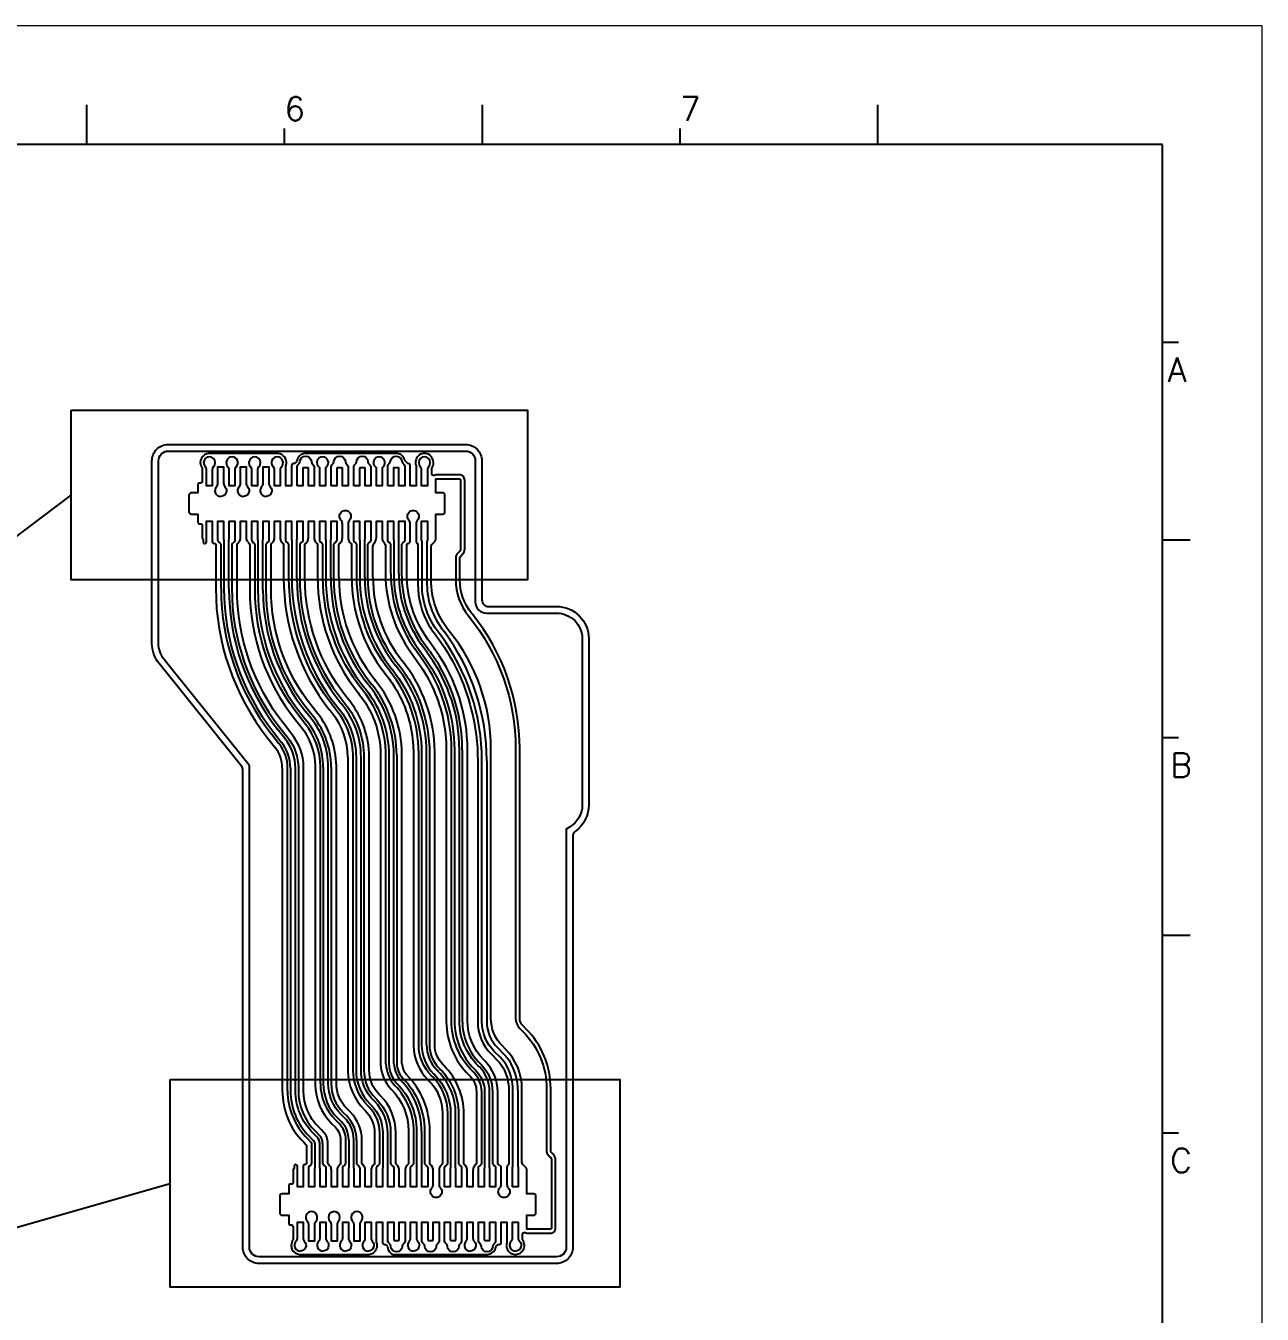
# Model space of a CAD drawing. Header units: millimetres. Extents: x 3254 to 3354, y 21 to 92.
# Drawn here: x 3315.79 to 3354.02, y 51.78 to 91.62 of the extents above; entities that cross this region are included whole.
import ezdxf

# ---------------------------------------------------------------- set-up
doc = ezdxf.new("R2010")
doc.units = ezdxf.units.MM
doc.header["$LTSCALE"] = 23.1
doc.linetypes.add('PHANTOM', pattern=[29.5, 9.5, -1.5, 3, -1.5, 3, -1.5, 9.5])
doc.layers.get('0').update_dxf_attribs({"linetype": 'CONTINUOUS'})
doc.layers.add('0PAPERF', color=2, linetype='PHANTOM', lineweight=0, plot=False)
for name, color, linetype in [('gbr-dxf_layer0', 7, 'CONTINUOUS'), ('gbr-outline-dxf_layer1', 2, 'CONTINUOUS'), ('備註', 1, 'CONTINUOUS')]:
    doc.layers.add(name, color=color, linetype=linetype)
doc.styles.add('SIMPLEX', font='simplex.shx')

msp = doc.modelspace()

# ---------------------------------------------------------------- linework, layer by layer
for p, q in [((3317.679, 87.948), (3317.679, 89.17)), ((3329.906, 87.948), (3329.906, 89.17)), ((3342.132, 87.948), (3342.132, 89.17)), ((3323.792, 87.948), (3323.792, 88.437)), ((3336.019, 87.948), (3336.019, 88.437)), ((3350.935, 87.948), (3256.547, 87.948)), ((3350.935, 22.659), (3350.935, 87.948)), ((3350.935, 81.835), (3351.424, 81.835)), ((3350.935, 75.721), (3351.791, 75.721)), ((3350.935, 69.608), (3351.424, 69.608)), ((3350.935, 63.495), (3351.791, 63.495)), ((3350.935, 57.382), (3351.424, 57.382))]:
    msp.add_line(p, q)
at = {"layer": '0PAPERF'}
for p, q in [((3354.017, 91.617), (3253.735, 91.617)), ((3354.017, 20.702), (3354.017, 91.617))]:
    msp.add_line(p, q, dxfattribs=at)
at = {"layer": 'gbr-dxf_layer0'}
for p, q in [((3321.149, 78.464), (3323.833, 78.464)), ((3323.608, 78.388), (3321.427, 78.388)), ((3323.837, 78.464), (3324.12, 78.464)), ((3324.125, 78.464), (3327.604, 78.464)), ((3327.283, 78.388), (3324.402, 78.388)), ((3327.609, 78.464), (3327.816, 78.464)), ((3327.82, 78.464), (3328.408, 78.464)), ((3328.158, 78.388), (3328.077, 78.388)), ((3324.006, 78.006), (3324.006, 77.979)), ((3324.006, 77.979), (3324.006, 77.89)), ((3325.756, 77.978), (3325.756, 77.71)), ((3326.456, 77.978), (3326.456, 77.71)), ((3327.856, 77.979), (3327.856, 77.89)), ((3321.076, 77.176), (3320.909, 77.176)), ((3325.756, 76.217), (3325.756, 76.007)), ((3327.856, 76.217), (3327.856, 76.007)), ((3321.556, 75.804), (3321.556, 75.715)), ((3321.556, 75.715), (3321.556, 75.663)), ((3322.606, 76.007), (3322.606, 75.789)), ((3323.656, 76.007), (3323.656, 75.787)), ((3324.706, 76.007), (3324.706, 75.787)), ((3325.756, 76.007), (3325.756, 75.787)), ((3326.806, 76.007), (3326.806, 75.79)), ((3327.856, 76.007), (3327.856, 75.715)), ((3327.856, 75.715), (3327.856, 75.674)), ((3322.324, 74.216), (3322.325, 75.339)), ((3321.666, 75.229), (3321.666, 74.22)), ((3328.694, 72.926), (3328.733, 72.874)), ((3328.403, 72.859), (3328.457, 72.79)), ((3326.88, 71.612), (3326.923, 71.559)), ((3325.749, 68.953), (3325.749, 68.341)), ((3323.722, 68.661), (3323.722, 58.688)), ((3324.735, 68.682), (3324.735, 68.341)), ((3324.735, 68.341), (3324.735, 67.325)), ((3325.749, 68.341), (3325.749, 67.325)), ((3324.735, 67.325), (3324.735, 66.309)), ((3325.749, 67.325), (3325.749, 66.309)), ((3324.735, 66.309), (3324.735, 65.293)), ((3325.749, 66.309), (3325.749, 65.293)), ((3324.735, 65.293), (3324.735, 64.277)), ((3325.749, 65.293), (3325.749, 64.277)), ((3324.735, 64.277), (3324.735, 63.261)), ((3325.749, 64.277), (3325.749, 63.261)), ((3324.735, 63.261), (3324.735, 62.245)), ((3325.749, 63.261), (3325.749, 62.245)), ((3324.735, 62.245), (3324.735, 61.229)), ((3325.749, 62.245), (3325.749, 61.229)), ((3324.735, 61.229), (3324.735, 60.213)), ((3325.749, 61.229), (3325.749, 60.213)), ((3324.735, 60.213), (3324.735, 59.197)), ((3330.466, 59.712), (3330.275, 59.903)), ((3324.366, 56.351), (3324.366, 56.299)), ((3324.366, 56.299), (3324.366, 56.007)), ((3325.416, 56.242), (3325.416, 56.007)), ((3326.466, 56.227), (3326.466, 56.007)), ((3327.516, 56.227), (3327.516, 56.21)), ((3327.516, 56.21), (3327.516, 56.007)), ((3328.566, 56.227), (3328.566, 56.007)), ((3329.616, 56.227), (3329.616, 56.007)), ((3330.666, 56.314), (3330.666, 56.299)), ((3330.666, 56.299), (3330.666, 56.007)), ((3328.566, 56.007), (3328.566, 55.777)), ((3330.666, 56.007), (3330.666, 55.777)), ((3323.644, 55.42), (3323.644, 54.914)), ((3323.886, 55.496), (3323.719, 55.496)), ((3327.516, 54.304), (3327.516, 54.036)), ((3328.566, 54.304), (3328.566, 54.036)), ((3329.266, 54.304), (3329.266, 54.036)), ((3330.316, 54.304), (3330.316, 54.036)), ((3326.816, 54.124), (3326.816, 54.035)), ((3330.405, 53.933), (3330.413, 53.933)), ((3330.666, 54.124), (3330.666, 54.035)), ((3326.741, 53.55), (3323.909, 53.55)), ((3326.914, 53.551), (3326.745, 53.551)), ((3330.398, 53.55), (3326.919, 53.55)), ((3330.546, 53.551), (3330.403, 53.551)), ((3331.313, 53.55), (3330.551, 53.55))]:
    msp.add_line(p, q, dxfattribs=at)
at = {"layer": 'gbr-dxf_layer0', "color": 1}
for p, q in [((3321.728, 75.715), (3321.728, 75.804)), ((3322.073, 75.33), (3322.073, 75.706)), ((3322.073, 74.22), (3322.073, 75.326)), ((3322.162, 75.33), (3322.162, 74.22)), ((3321.918, 75.229), (3321.918, 74.22)), ((3323.455, 69.766), (3323.69, 69.468)), ((3323.811, 69.565), (3323.577, 69.862)), ((3323.619, 69.413), (3323.385, 69.712)), ((3323.974, 68.661), (3323.974, 58.688)), ((3324.8, 57.252), (3324.67, 57.381)), ((3324.733, 57.444), (3324.862, 57.315)), ((3324.627, 57.079), (3324.498, 57.209)), ((3324.56, 57.272), (3324.69, 57.142))]:
    msp.add_line(p, q, dxfattribs=at)
at = {"layer": 'gbr-dxf_layer0', "color": 6}
for p, q in [((3326.979, 75.715), (3326.979, 75.804)), ((3327.165, 75.71), (3327.165, 74.676)), ((3328.09, 72.545), (3328.275, 72.285)), ((3328.066, 72.004), (3327.819, 72.352)), ((3327.891, 72.403), (3328.139, 72.055)), ((3328.2, 72.237), (3328.017, 72.493)), ((3328.265, 72.145), (3328.203, 72.232)), ((3328.278, 72.28), (3328.338, 72.197))]:
    msp.add_line(p, q, dxfattribs=at)
at = {"layer": 'gbr-dxf_layer0', "color": 4}
for p, q in [((3326.229, 71.045), (3326.192, 71.091)), ((3326.262, 71.146), (3326.299, 71.1)), ((3326.42, 71.197), (3326.385, 71.24)), ((3326.453, 71.299), (3326.49, 71.252)), ((3327.169, 59.526), (3327.169, 69.062))]:
    msp.add_line(p, q, dxfattribs=at)
at = {"layer": 'gbr-dxf_layer0', "color": 3}
for p, q in [((3325.592, 70.598), (3325.533, 70.672)), ((3325.602, 70.728), (3325.662, 70.654))]:
    msp.add_line(p, q, dxfattribs=at)
at = {"layer": 'gbr-dxf_layer0', "color": 2}
for p, q in [((3324.422, 70.047), (3324.257, 70.254)), ((3324.326, 70.309), (3324.492, 70.102)), ((3324.613, 70.199), (3324.447, 70.406)), ((3324.516, 70.462), (3324.682, 70.255)), ((3324.898, 58.914), (3324.898, 68.694)), ((3324.987, 68.694), (3324.987, 58.914)), ((3325.476, 57.673), (3325.366, 57.783)), ((3325.429, 57.846), (3325.539, 57.736)), ((3325.649, 57.846), (3325.539, 57.955)), ((3325.602, 58.018), (3325.712, 57.909))]:
    msp.add_line(p, q, dxfattribs=at)
at = {"layer": 'gbr-dxf_layer0', "color": 5}
for p, q in [((3328.182, 60.106), (3328.182, 69.128)), ((3328.271, 69.128), (3328.271, 60.106)), ((3328.571, 59.382), (3328.605, 59.348)), ((3328.37, 59.112), (3328.336, 59.147)), ((3328.399, 59.21), (3328.433, 59.175)), ((3328.542, 59.285), (3328.508, 59.319))]:
    msp.add_line(p, q, dxfattribs=at)
at = {"layer": 'gbr-dxf_layer0', "linetype": 'Continuous'}
for points in [[(3319.896, 72.817, -0.013652), (3319.896, 72.827), (3319.896, 78.167, -0.414219), (3320.192, 78.464), (3321.145, 78.464)], [(3321.294, 78.328, 0.229178), (3321.187, 78.108, 0.161302), (3321.243, 77.941), (3321.243, 77.528, -0.414254), (3321.193, 77.478), (3321.164, 77.478, 0.414074), (3321.114, 77.428), (3321.114, 77.214)], [(3321.426, 78.388, 0.207238), (3321.299, 78.332, -0.044605), (3321.294, 78.328)], [(3323.848, 78.102), (3323.847, 78.118, 0.220116), (3323.741, 78.328)], [(3324.006, 77.89), (3324.006, 77.395), (3323.828, 77.395), (3323.828, 77.89), (3323.828, 77.979), (3323.828, 78.002, 0.090153), (3323.849, 78.101)], [(3324.165, 78.146), (3324.16, 78.136), (3324.123, 78.1, 0.011086), (3324.117, 78.094, -0.209601), (3324.089, 78.081), (3324.082, 78.081)], [(3324.401, 78.388, 0.207236), (3324.274, 78.332, -0.044563), (3324.269, 78.328)], [(3325.229, 77.979, -0.196728), (3325.255, 78.041), (3325.304, 78.091), (3325.315, 78.139, -0.401236), (3325.492, 78.309, -0.401247), (3325.67, 78.139), (3325.681, 78.091), (3325.73, 78.041, -0.196722), (3325.756, 77.979)], [(3325.929, 77.979, -0.196728), (3325.955, 78.041), (3326.004, 78.091), (3326.015, 78.139, -0.401216), (3326.192, 78.309, -0.401235), (3326.37, 78.139), (3326.381, 78.091), (3326.43, 78.041, -0.196722), (3326.456, 77.979)], [(3327.679, 78.006, 0.414241), (3327.604, 78.081, -0.377773), (3327.579, 78.103, 0.0324), (3327.561, 78.123), (3327.52, 78.164), (3327.515, 78.173)], [(3327.856, 78.203, 0.087331), (3327.84, 78.108, 0.087324), (3327.856, 78.014), (3327.856, 77.979)], [(3328.425, 77.713), (3328.416, 77.71), (3328.393, 77.71, -0.414106), (3328.343, 77.76), (3328.343, 77.943, 0.159348), (3328.397, 78.108, 0.229189), (3328.291, 78.328)], [(3328.413, 78.464), (3329.392, 78.464, -0.414221), (3329.689, 78.167), (3329.689, 73.807, 0.413534), (3330.038, 73.457, -0.013568), (3330.048, 73.457, -0.01359), (3330.057, 73.457), (3330.673, 73.457, -0.013592), (3330.683, 73.457, -0.01359), (3330.692, 73.457), (3332.197, 73.457, -0.414216), (3332.994, 72.66), (3332.994, 71.714, -0.013592), (3332.994, 71.704, -0.01359), (3332.994, 71.695), (3332.994, 71.079, -0.013592), (3332.994, 71.069, -0.01359), (3332.994, 71.06), (3332.994, 68.081, -0.013592), (3332.994, 68.072, -0.01359), (3332.994, 68.063), (3332.994, 67.523, -0.266353), (3332.6, 66.836), (3332.499, 66.777), (3332.499, 66.649, -0.013662), (3332.499, 66.639, -0.013652), (3332.499, 66.63), (3332.499, 66.014, -0.013662), (3332.499, 66.004, -0.013652), (3332.499, 65.995), (3332.499, 65.379, -0.013662), (3332.499, 65.369, -0.013652), (3332.499, 65.36), (3332.499, 64.744, -0.013662), (3332.499, 64.734, -0.013652), (3332.499, 64.725), (3332.499, 64.109, -0.013662), (3332.499, 64.099, -0.013652), (3332.499, 64.09), (3332.499, 63.474, -0.013662), (3332.499, 63.464, -0.013652), (3332.499, 63.455), (3332.499, 60.477, -0.013662), (3332.499, 60.467, -0.013652), (3332.499, 60.457), (3332.499, 59.842, -0.013662), (3332.499, 59.832, -0.013652), (3332.499, 59.822), (3332.499, 59.207, -0.013662), (3332.499, 59.197, -0.013652), (3332.499, 59.187), (3332.499, 53.847, -0.41422), (3332.203, 53.551), (3331.317, 53.551)], [(3321.593, 77.983, 0.200387), (3321.556, 77.894), (3321.556, 77.395), (3321.378, 77.395), (3321.378, 77.894, 0.200479), (3321.341, 77.983)], [(3321.685, 77.361, 0.182128), (3321.728, 77.477), (3321.728, 77.979), (3321.906, 77.979), (3321.906, 77.477, 0.182055), (3321.949, 77.361, -0.649218), (3321.817, 77.065)], [(3322.293, 77.983, 0.200485), (3322.256, 77.894), (3322.256, 77.395), (3322.078, 77.395), (3322.078, 77.894, 0.196935), (3322.043, 77.982)], [(3322.385, 77.361, 0.182043), (3322.428, 77.477), (3322.428, 77.979), (3322.606, 77.979), (3322.606, 77.477, 0.182128), (3322.65, 77.361, -0.64921), (3322.517, 77.065)], [(3322.993, 77.983, 0.200485), (3322.956, 77.894), (3322.956, 77.395), (3322.778, 77.395), (3322.778, 77.894, 0.200479), (3322.741, 77.983)], [(3323.085, 77.361, 0.182128), (3323.128, 77.477), (3323.128, 77.979), (3323.306, 77.979), (3323.306, 77.477, 0.182055), (3323.35, 77.361, -0.649218), (3323.217, 77.065)], [(3323.692, 77.982, 0.196906), (3323.656, 77.894), (3323.656, 77.395), (3323.478, 77.395), (3323.478, 77.894, 0.200479), (3323.442, 77.983)], [(3328.243, 77.983, 0.200485), (3328.206, 77.894), (3328.206, 77.395), (3328.029, 77.395), (3328.029, 77.894, 0.200479), (3327.992, 77.983)], [(3329.21, 75.173, -0.196701), (3329.221, 75.2), (3329.287, 75.266, 0.198476), (3329.361, 75.442), (3329.361, 77.57, 0.414223), (3329.195, 77.736), (3328.583, 77.736, -0.019087), (3328.57, 77.735, -0.019078), (3328.556, 77.736), (3328.509, 77.736, 0.126861), (3328.429, 77.715)], [(3320.909, 77.176, 0.390636), (3320.834, 77.107), (3320.834, 76.587)], [(3325.579, 76.217, 0.181869), (3325.535, 76.333, -0.185026), (3325.49, 76.451, -0.414223), (3325.667, 76.629, -0.414223), (3325.845, 76.451, -0.185026), (3325.8, 76.333, 0.18188), (3325.756, 76.217)], [(3327.679, 76.217, 0.181869), (3327.635, 76.333, -0.185026), (3327.59, 76.451, -0.414223), (3327.767, 76.629, -0.414223), (3327.945, 76.451, -0.185026), (3327.9, 76.333, 0.18188), (3327.856, 76.217)], [(3321.114, 76.48), (3321.114, 76.266, 0.414099), (3321.164, 76.216), (3321.193, 76.216, -0.414254), (3321.243, 76.166), (3321.243, 75.791, 0.24862), (3321.276, 75.729), (3321.276, 75.651, 0.414253), (3321.314, 75.613), (3321.328, 75.613)], [(3322.325, 75.34), (3322.325, 75.575, -0.240491), (3322.341, 75.606, 0.0332), (3322.363, 75.625, -0.074119), (3322.395, 75.666, 0.138343), (3322.428, 75.784)], [(3323.39, 75.605, 0.034293), (3323.413, 75.625, -0.07397), (3323.445, 75.666, 0.138389), (3323.478, 75.784)], [(3323.656, 75.786, 0.146451), (3323.693, 75.663, -0.056669), (3323.718, 75.631, 0.043579), (3323.747, 75.605)], [(3324.437, 75.605, 0.043577), (3324.467, 75.631, -0.056662), (3324.491, 75.663, 0.146452), (3324.528, 75.786)], [(3324.706, 75.786, 0.14645), (3324.743, 75.663, -0.05665), (3324.768, 75.631, 0.043575), (3324.798, 75.605)], [(3325.487, 75.605, 0.043572), (3325.517, 75.631, -0.056663), (3325.542, 75.663, 0.146443), (3325.579, 75.786)], [(3325.756, 75.786, 0.146463), (3325.793, 75.663, -0.056639), (3325.818, 75.631, 0.043582), (3325.848, 75.605)], [(3329.892, 68.893, 0.160378), (3328.611, 72.782), (3328.573, 72.833, -0.170198), (3328.041, 74.349), (3328.041, 75.669, -0.136155), (3328.029, 75.715)], [(3328.206, 75.804), (3328.206, 75.715, -0.136166), (3328.194, 75.669), (3328.194, 74.349, 0.170265), (3328.692, 72.928)], [(3321.607, 75.613), (3321.628, 75.613, -0.414253), (3321.666, 75.575), (3321.666, 75.229)], [(3322.654, 75.651, -0.017329), (3322.662, 75.641, 0.057758), (3322.7, 75.606, -0.247092), (3322.716, 75.575), (3322.716, 74.18)], [(3323.375, 74.18), (3323.375, 75.575, -0.229606), (3323.389, 75.605)], [(3323.748, 75.605, -0.229164), (3323.763, 75.575), (3323.763, 74.548, 0.167924), (3325.172, 70.472), (3325.248, 70.378)], [(3324.422, 74.549), (3324.422, 75.575, -0.229175), (3324.436, 75.605)], [(3324.799, 75.605, -0.229164), (3324.813, 75.575), (3324.813, 74.558, 0.17031), (3326.065, 70.989), (3326.102, 70.943)], [(3325.472, 74.558), (3325.472, 75.575, -0.229175), (3325.486, 75.605)], [(3325.849, 75.604, -0.228563), (3325.863, 75.575), (3325.863, 74.568)], [(3326.522, 74.567), (3326.522, 75.513, -0.170402), (3326.544, 75.575, -0.115435), (3326.579, 75.648)], [(3326.856, 75.648, -0.069538), (3326.881, 75.606), (3326.899, 75.577, -0.135475), (3326.913, 75.525), (3326.913, 74.676, 0.082414), (3327.137, 73.328, 0.072485), (3327.686, 72.258), (3327.934, 71.909, -0.104469), (3328.695, 70.158, -0.050663), (3328.789, 69.231)], [(3327.572, 74.676), (3327.572, 75.575, -0.190268), (3327.582, 75.601, -0.26301), (3327.604, 75.613, 0.414244), (3327.679, 75.688)], [(3327.895, 75.608, -0.266354), (3327.914, 75.575), (3327.914, 74.349, 0.131466), (3328.255, 73.073, 0.02669), (3328.403, 72.86)], [(3329.572, 73.455, -0.170452), (3329.21, 74.485), (3329.21, 75.173)], [(3325.755, 70.797, -0.002766), (3325.715, 70.848, -0.169658), (3324.422, 74.549)], [(3328.408, 72.379), (3328.309, 72.519), (3328.222, 72.64, -0.155787), (3327.572, 74.676)], [(3321.666, 74.216, 0.167919), (3323.257, 69.611), (3323.49, 69.314)], [(3324.38, 58.807), (3324.38, 59.197), (3324.38, 60.213), (3324.38, 61.229), (3324.38, 62.245), (3324.38, 63.261), (3324.38, 64.277), (3324.38, 65.293), (3324.38, 66.309), (3324.38, 67.325), (3324.38, 68.341), (3324.38, 68.682, 0.001789), (3324.38, 68.692, 0.165582), (3324.009, 69.72), (3323.775, 70.018, -0.167928), (3322.324, 74.216)], [(3322.716, 74.18, 0.170297), (3324.129, 70.152), (3324.295, 69.945)], [(3326.182, 57.167, 0.198902), (3325.827, 58.024), (3325.717, 58.134, -0.198915), (3325.394, 58.914), (3325.394, 59.082, -0.004583), (3325.393, 59.111), (3325.393, 59.197), (3325.393, 60.213), (3325.393, 61.229), (3325.393, 62.245), (3325.393, 63.261), (3325.393, 64.277), (3325.393, 65.293), (3325.393, 66.309), (3325.393, 67.325), (3325.393, 68.341), (3325.393, 68.731, 0.167034), (3324.809, 70.356), (3324.644, 70.564, -0.170315), (3323.375, 74.18)], [(3331.06, 60.926), (3331.06, 69.264, 0.170702), (3329.598, 73.423), (3329.572, 73.455)], [(3322.697, 68.749), (3320.433, 71.57, -0.021267), (3320.423, 71.582), (3320.071, 72.02, -0.170735), (3319.896, 72.519), (3319.896, 72.808, -0.013662), (3319.896, 72.817)], [(3328.458, 72.788, -0.102184), (3329.565, 70.48, -0.062519), (3329.764, 68.893), (3329.764, 60.827, 0.198803), (3330.184, 59.814), (3330.376, 59.622, -0.070415), (3330.547, 59.395, -0.126405), (3330.724, 58.705), (3330.724, 56.439, -0.222003), (3330.71, 56.41, 0.219971), (3330.666, 56.315)], [(3330.489, 56.286, 0.312884), (3330.407, 56.403, -0.320505), (3330.382, 56.439), (3330.382, 58.657, 0.198951), (3329.991, 59.6), (3329.951, 59.64, -0.198942), (3329.447, 60.855), (3329.447, 69.232, 0.155799), (3328.47, 72.291)], [(3328.686, 59.497, -0.198947), (3328.434, 60.106), (3328.434, 60.488, -0.004144), (3328.434, 60.519), (3328.434, 69.176, 0.167414), (3327.439, 71.967)], [(3327.42, 59.756), (3327.42, 69.105, 0.167209), (3326.617, 71.354), (3326.58, 71.4, 0.01052), (3326.574, 71.407)], [(3326.923, 71.559, -0.031494), (3327.204, 71.157, -0.116286), (3327.761, 69.461, -0.021639), (3327.776, 69.124)], [(3326.102, 70.943, -0.126221), (3326.717, 69.578, -0.043612), (3326.762, 69.061)], [(3326.407, 59.327), (3326.407, 59.387, -0.00507), (3326.407, 59.413), (3326.407, 69.035, 0.162987), (3325.817, 70.72), (3325.756, 70.796)], [(3324.295, 69.945, -0.165627), (3324.735, 68.733, -0.006383), (3324.735, 68.682)], [(3325.749, 68.997), (3325.749, 68.987, -0.003815), (3325.749, 68.953)], [(3326.762, 69.061), (3326.762, 59.505, 0.17485), (3327.082, 58.738, 0.011533), (3327.089, 58.731, -0.198914), (3327.623, 57.44), (3327.623, 56.439, -0.241475), (3327.607, 56.408, 0.04385), (3327.578, 56.382, -0.023732), (3327.568, 56.369, -0.031629), (3327.554, 56.352, 0.147132), (3327.516, 56.228)], [(3327.776, 69.124), (3327.776, 60.078, 0.194186), (3328.221, 59.032), (3328.255, 58.997, -0.198914), (3328.673, 57.987), (3328.673, 56.439, -0.242311), (3328.657, 56.408, 0.04371), (3328.628, 56.382, -0.055174), (3328.604, 56.352, 0.147132), (3328.566, 56.228)], [(3328.789, 69.231), (3328.789, 60.82, 0.195124), (3329.485, 59.174), (3329.526, 59.134)], [(3323.904, 53.551), (3323.002, 53.551, -0.414221), (3322.706, 53.847), (3322.706, 59.197), (3322.706, 62.194), (3322.706, 62.829), (3322.706, 65.826), (3322.706, 66.461), (3322.706, 67.096), (3322.706, 67.731), (3322.706, 68.366), (3322.706, 68.725)], [(3330.274, 59.904, -0.198877), (3329.892, 60.827), (3329.892, 68.893)], [(3330.044, 68.893), (3330.044, 60.827, 0.198877), (3330.382, 60.012)], [(3332.17, 54.444), (3332.17, 56.55, 0.198372), (3332.097, 56.726), (3332.031, 56.792, -0.198948), (3332.02, 56.819), (3332.02, 58.747, 0.198852), (3331.251, 60.604), (3331.154, 60.7, -0.198727), (3331.061, 60.926)], [(3325.749, 60.213), (3325.749, 59.297, 0.194443), (3326.259, 58.095), (3326.293, 58.062, -0.085159), (3326.479, 57.797)], [(3330.382, 60.011), (3330.574, 59.82, -0.070427), (3330.792, 59.53)], [(3327.421, 59.533), (3327.421, 59.732, -0.005658), (3327.42, 59.755)], [(3329.439, 56.228, 0.147153), (3329.401, 56.352, -0.055174), (3329.377, 56.382, 0.043859), (3329.347, 56.408, -0.241495), (3329.332, 56.439), (3329.332, 57.987, 0.19889), (3328.72, 59.463), (3328.686, 59.497)], [(3324.735, 59.197), (3324.735, 58.884, 0.194491), (3325.251, 57.668), (3325.361, 57.558, -0.198913), (3325.523, 57.167), (3325.523, 56.439, -0.241782), (3325.507, 56.408, 0.073912), (3325.471, 56.372, -0.025297), (3325.46, 56.358, 0.181906), (3325.416, 56.243)], [(3327.338, 56.228, 0.147153), (3327.301, 56.352, -0.055174), (3327.277, 56.382, 0.043859), (3327.247, 56.408, -0.241495), (3327.232, 56.439), (3327.232, 57.384, 0.198902), (3326.758, 58.527), (3326.725, 58.561, -0.19891), (3326.407, 59.327)], [(3329.526, 59.134, -0.198959), (3329.723, 58.657), (3329.723, 56.436, -0.20623), (3329.709, 56.41)], [(3323.722, 58.688, 0.198929), (3324.382, 57.094), (3324.462, 57.014, -0.198881), (3324.473, 56.987), (3324.473, 56.439, -0.414253), (3324.435, 56.401), (3324.417, 56.401)], [(3324.931, 57.476, -0.00348), (3324.913, 57.494), (3324.848, 57.559, -0.198945), (3324.38, 58.688), (3324.38, 58.776, -0.004189), (3324.38, 58.807)], [(3331.016, 56.21), (3331.016, 55.715), (3330.839, 55.715), (3330.839, 56.21), (3330.839, 56.299, -0.136166), (3330.851, 56.345), (3330.851, 58.705)], [(3331.004, 58.705), (3331.004, 56.345, -0.136155), (3331.016, 56.299), (3331.016, 56.21)], [(3326.48, 57.796, -0.111513), (3326.573, 57.384), (3326.573, 57.373)], [(3325.238, 56.243, 0.181902), (3325.195, 56.358, -0.025301), (3325.184, 56.372, 0.073914), (3325.147, 56.408, -0.241729), (3325.131, 56.439), (3325.131, 57.058, 0.192241), (3324.987, 57.42), (3324.932, 57.475)], [(3328.389, 56.228, 0.147142), (3328.351, 56.352, -0.055194), (3328.327, 56.382, 0.043846), (3328.297, 56.408, -0.241429), (3328.282, 56.439), (3328.282, 57.441)], [(3326.288, 56.228, 0.147142), (3326.251, 56.352, -0.055194), (3326.227, 56.382, 0.043846), (3326.197, 56.408, -0.241429), (3326.182, 56.439), (3326.182, 57.167)], [(3326.573, 57.369), (3326.573, 56.439, -0.242311), (3326.557, 56.408, 0.04371), (3326.528, 56.382, -0.055174), (3326.504, 56.352, 0.147132), (3326.466, 56.228)], [(3324.138, 56.401), (3324.124, 56.401, 0.414253), (3324.086, 56.363), (3324.086, 56.285, 0.248722), (3324.053, 56.223), (3324.053, 55.848, -0.414253), (3324.003, 55.798), (3323.974, 55.798, 0.414254), (3323.924, 55.748), (3323.924, 55.534)], [(3329.708, 56.409, 0.044548), (3329.678, 56.382, -0.054939), (3329.654, 56.352, 0.147235), (3329.616, 56.228)], [(3328.603, 55.688, -0.198252), (3328.655, 55.563, -0.414223), (3328.477, 55.385, -0.414223), (3328.3, 55.563, -0.198239), (3328.351, 55.688)], [(3330.704, 55.688, -0.198252), (3330.755, 55.563, -0.414223), (3330.577, 55.385, -0.414223), (3330.4, 55.563, -0.198239), (3330.451, 55.688)], [(3323.924, 54.8), (3323.924, 54.586, 0.414254), (3323.974, 54.536), (3324.003, 54.536, -0.414106), (3324.053, 54.486), (3324.053, 54.111)], [(3324.151, 54.032, 0.200492), (3324.188, 54.121), (3324.188, 54.619), (3324.366, 54.619), (3324.366, 54.12, 0.18451), (3324.398, 54.037, -0.682841), (3324.277, 53.728)], [(3324.753, 54.646, 0.200485), (3324.716, 54.557), (3324.716, 54.035), (3324.538, 54.035), (3324.538, 54.557, 0.196909), (3324.503, 54.645)], [(3324.851, 54.032, 0.200382), (3324.888, 54.121), (3324.888, 54.619), (3325.066, 54.619), (3325.066, 54.121, 0.200477), (3325.103, 54.032, -0.667876), (3324.977, 53.728)], [(3325.453, 54.646, 0.200485), (3325.416, 54.557), (3325.416, 54.035), (3325.238, 54.035), (3325.238, 54.557, 0.200479), (3325.201, 54.646)], [(3325.551, 54.032, 0.200492), (3325.588, 54.121), (3325.588, 54.619), (3325.766, 54.619), (3325.766, 54.121, 0.200381), (3325.803, 54.032, -0.667876), (3325.677, 53.728)], [(3326.152, 54.645, 0.196906), (3326.116, 54.557), (3326.116, 54.035), (3325.938, 54.035), (3325.938, 54.557, 0.200479), (3325.901, 54.646)], [(3326.253, 54.033, 0.196901), (3326.288, 54.121), (3326.288, 54.619), (3326.466, 54.619), (3326.466, 54.121, 0.200477), (3326.503, 54.032, -0.667876), (3326.377, 53.728)], [(3326.657, 53.898, 0.007729), (3326.657, 53.906, 0.092237), (3326.638, 54.007), (3326.638, 54.035), (3326.638, 54.124), (3326.638, 54.619), (3326.816, 54.619), (3326.816, 54.124)], [(3327.652, 54.032, 0.200492), (3327.688, 54.121), (3327.688, 54.619), (3327.866, 54.619), (3327.866, 54.121, 0.196904), (3327.902, 54.033, -0.671272), (3327.777, 53.728)], [(3329.402, 54.032, 0.200492), (3329.439, 54.121), (3329.439, 54.619), (3329.616, 54.619), (3329.616, 54.121, 0.196904), (3329.652, 54.033, -0.671272), (3329.527, 53.728)], [(3330.802, 54.032, 0.200492), (3330.839, 54.121), (3330.839, 54.619), (3331.016, 54.619), (3331.016, 54.121, 0.200381), (3331.053, 54.032, -0.667876), (3330.927, 53.728)], [(3331.151, 54.18), (3331.151, 54.254, -0.414106), (3331.201, 54.304), (3331.226, 54.304), (3331.235, 54.301)], [(3331.239, 54.299, 0.12687), (3331.319, 54.278), (3331.366, 54.278, -0.019087), (3331.38, 54.279, -0.019078), (3331.393, 54.278), (3332.005, 54.278, 0.41423), (3332.17, 54.444)], [(3324.053, 54.107), (3324.053, 54.074, 0.162436), (3323.997, 53.906, 0.104373), (3324.021, 53.793)], [(3324.021, 53.793, 0.281946), (3324.262, 53.627), (3326.352, 53.627)], [(3326.352, 53.627, 0.009218), (3326.362, 53.627), (3326.393, 53.627, 0.292635), (3326.638, 53.803)], [(3326.816, 54.035), (3326.816, 54.006, 0.407922), (3326.891, 53.933)], [(3326.892, 53.933), (3326.9, 53.933, -0.208794), (3326.928, 53.921, 0.010891), (3326.933, 53.914), (3326.97, 53.878)], [(3326.973, 53.872, 0.199375), (3327.063, 53.677, 0.08395), (3327.141, 53.627), (3330.068, 53.627, 0.263822), (3330.3, 53.776)], [(3327.516, 54.035, -0.195982), (3327.49, 53.973), (3327.441, 53.924), (3327.43, 53.875, -0.401216), (3327.252, 53.706, -0.400528), (3327.075, 53.875), (3327.064, 53.924), (3327.015, 53.973, -0.196712), (3326.988, 54.035)], [(3328.566, 54.035, -0.195982), (3328.54, 53.973), (3328.491, 53.924), (3328.48, 53.875, -0.401246), (3328.302, 53.706, -0.400528), (3328.125, 53.875), (3328.114, 53.924), (3328.065, 53.973, -0.196712), (3328.039, 54.035)], [(3329.266, 54.035, -0.196716), (3329.24, 53.973), (3329.191, 53.924), (3329.18, 53.875, -0.400506), (3329.002, 53.706, -0.400528), (3328.825, 53.875), (3328.814, 53.924), (3328.765, 53.973, -0.196712), (3328.739, 54.035)], [(3330.316, 54.035, -0.195982), (3330.29, 53.973), (3330.241, 53.924), (3330.23, 53.875, -0.401246), (3330.052, 53.706, -0.401247), (3329.875, 53.875), (3329.864, 53.924), (3329.815, 53.973, -0.195988), (3329.789, 54.035)], [(3330.33, 53.868), (3330.335, 53.878), (3330.371, 53.915, 0.010465), (3330.377, 53.921, -0.208821), (3330.405, 53.933)], [(3330.666, 54.035), (3330.666, 54.007, 0.092211), (3330.648, 53.906, 0.007773), (3330.648, 53.898)], [(3331.172, 53.769, 0.128676), (3331.207, 53.906, 0.161372), (3331.152, 54.073), (3331.152, 54.18)], [(3330.684, 53.769, 0.256218), (3330.912, 53.627), (3330.943, 53.627, 0.256225), (3331.171, 53.769)]]:
    msp.add_lwpolyline(points, format="xyb", dxfattribs=at)
for points in [[(3324.178, 77.395), (3324.178, 77.979, -0.19881), (3324.205, 78.041), (3324.254, 78.091), (3324.265, 78.139, -0.954065), (3324.62, 78.139), (3324.631, 78.091), (3324.68, 78.041, -0.198839), (3324.706, 77.979), (3324.706, 77.395), (3324.528, 77.395), (3324.528, 77.942), (3324.517, 77.953), (3324.368, 77.953), (3324.356, 77.942), (3324.356, 77.395)], [(3326.979, 77.395), (3326.979, 78.001, -0.199781), (3327.005, 78.064), (3327.046, 78.106), (3327.066, 78.149, -0.904643), (3327.419, 78.149), (3327.439, 78.106), (3327.48, 78.064, -0.199797), (3327.506, 78.001), (3327.506, 77.395), (3327.329, 77.395), (3327.329, 77.953), (3327.156, 77.953), (3327.156, 77.395)], [(3328.321, 74.485), (3328.321, 75.506, -0.1982), (3328.357, 75.592), (3328.435, 75.671, 0.19853), (3328.471, 75.758), (3328.471, 76.518), (3328.676, 76.518, 0.391826), (3328.751, 76.587), (3328.751, 77.107, 0.391618), (3328.676, 77.176), (3328.471, 77.176), (3328.471, 77.608), (3329.195, 77.608, -0.414253), (3329.233, 77.57), (3329.233, 75.442, -0.198542), (3329.197, 75.356), (3329.119, 75.277, 0.198195), (3329.083, 75.19), (3329.083, 74.485, 0.170546), (3329.473, 73.375, -0.172337), (3330.933, 69.264), (3330.933, 60.926, 0.198879), (3331.064, 60.61), (3331.16, 60.514, -0.198896), (3331.893, 58.746), (3331.893, 56.802, 0.198199), (3331.929, 56.715), (3332.007, 56.636, -0.198541), (3332.043, 56.55), (3332.043, 54.444, -0.414253), (3332.005, 54.406), (3331.281, 54.406), (3331.281, 54.838), (3331.486, 54.838, 0.416618), (3331.561, 54.913), (3331.561, 55.421, 0.416651), (3331.486, 55.496), (3331.281, 55.496), (3331.281, 56.234, 0.198567), (3331.245, 56.321), (3331.167, 56.399, -0.19819), (3331.131, 56.486), (3331.131, 58.746, 0.19893), (3330.621, 59.975), (3330.525, 60.071, -0.198839), (3330.171, 60.926), (3330.171, 69.264, 0.172537), (3328.879, 72.898, -0.170665)]]:
    msp.add_lwpolyline(points, format="xyb", close=True, dxfattribs=at)
for points in [[(3325.085, 77.975), (3325.056, 77.946), (3325.056, 77.395), (3324.878, 77.395), (3324.878, 77.946), (3324.849, 77.975)], [(3325.229, 77.395), (3325.229, 77.71), (3325.229, 77.978)], [(3325.406, 77.71), (3325.406, 77.395), (3325.229, 77.395)], [(3325.492, 77.953), (3325.418, 77.953), (3325.406, 77.941), (3325.406, 77.71)], [(3325.756, 77.71), (3325.756, 77.395), (3325.579, 77.395), (3325.579, 77.71), (3325.579, 77.941), (3325.567, 77.953), (3325.492, 77.953)], [(3325.929, 77.395), (3325.929, 77.71), (3325.929, 77.978)], [(3326.106, 77.71), (3326.106, 77.395), (3325.929, 77.395)], [(3326.192, 77.953), (3326.118, 77.953), (3326.106, 77.941), (3326.106, 77.71)], [(3326.456, 77.71), (3326.456, 77.395), (3326.279, 77.395), (3326.279, 77.71), (3326.279, 77.941), (3326.267, 77.953), (3326.192, 77.953)], [(3326.835, 77.975), (3326.806, 77.946), (3326.806, 77.395), (3326.629, 77.395), (3326.629, 77.946), (3326.599, 77.975)], [(3327.856, 77.89), (3327.856, 77.395), (3327.679, 77.395), (3327.679, 77.89), (3327.679, 77.979), (3327.679, 78.006)], [(3321.114, 77.214), (3321.114, 77.176), (3321.076, 77.176)], [(3320.909, 76.518), (3321.076, 76.518), (3321.114, 76.518), (3321.114, 76.48)], [(3321.378, 75.663), (3321.378, 75.715), (3321.378, 75.804), (3321.378, 76.299), (3321.556, 76.299), (3321.556, 75.804)], [(3322.428, 75.784), (3322.428, 76.007), (3322.428, 76.299), (3322.606, 76.299), (3322.606, 76.007)], [(3323.478, 75.785), (3323.478, 76.007), (3323.478, 76.299), (3323.656, 76.299), (3323.656, 76.007)], [(3324.528, 75.787), (3324.528, 76.007), (3324.528, 76.299), (3324.706, 76.299), (3324.706, 76.007)], [(3325.579, 75.787), (3325.579, 76.007), (3325.579, 76.217)], [(3326.629, 75.79), (3326.629, 76.007), (3326.629, 76.299), (3326.806, 76.299), (3326.806, 76.007)], [(3327.679, 75.688), (3327.679, 75.715), (3327.679, 76.007), (3327.679, 76.217)], [(3328.029, 75.715), (3328.029, 75.804), (3328.029, 76.299), (3328.206, 76.299), (3328.206, 75.804)], [(3328.467, 72.296), (3328.451, 72.318), (3328.414, 72.37)], [(3322.706, 68.726), (3322.706, 68.738), (3322.698, 68.748)], [(3324.366, 56.007), (3324.366, 55.715), (3324.188, 55.715), (3324.188, 56.007), (3324.188, 56.299), (3324.188, 56.351)], [(3325.416, 56.007), (3325.416, 55.715), (3325.238, 55.715), (3325.238, 56.007), (3325.238, 56.242)], [(3326.466, 56.007), (3326.466, 55.715), (3326.288, 55.715), (3326.288, 56.007), (3326.288, 56.227)], [(3327.516, 56.007), (3327.516, 55.715), (3327.338, 55.715), (3327.338, 56.007), (3327.338, 56.21), (3327.338, 56.227)], [(3328.389, 55.777), (3328.389, 56.007), (3328.389, 56.227)], [(3329.616, 56.007), (3329.616, 55.715), (3329.439, 55.715), (3329.439, 56.007), (3329.439, 56.227)], [(3330.489, 55.777), (3330.489, 56.007), (3330.489, 56.286)], [(3323.924, 55.53), (3323.924, 55.496), (3323.886, 55.496)], [(3323.719, 54.838), (3323.886, 54.838), (3323.924, 54.838), (3323.924, 54.804)], [(3326.988, 54.036), (3326.988, 54.304), (3326.988, 54.619), (3327.166, 54.619), (3327.166, 54.304)], [(3327.166, 54.304), (3327.166, 54.073), (3327.178, 54.061), (3327.252, 54.061), (3327.327, 54.061), (3327.338, 54.073), (3327.338, 54.304), (3327.338, 54.619), (3327.516, 54.619), (3327.516, 54.304)], [(3328.039, 54.036), (3328.039, 54.304), (3328.039, 54.619), (3328.216, 54.619), (3328.216, 54.304)], [(3328.302, 54.061), (3328.377, 54.061), (3328.389, 54.073), (3328.389, 54.304), (3328.389, 54.619), (3328.566, 54.619), (3328.566, 54.304)], [(3328.739, 54.036), (3328.739, 54.304), (3328.739, 54.619), (3328.916, 54.619), (3328.916, 54.304)], [(3328.916, 54.304), (3328.916, 54.073), (3328.928, 54.061), (3329.002, 54.061), (3329.077, 54.061), (3329.089, 54.073), (3329.089, 54.304), (3329.089, 54.619), (3329.266, 54.619), (3329.266, 54.304)], [(3329.789, 54.036), (3329.789, 54.304), (3329.789, 54.619), (3329.966, 54.619), (3329.966, 54.304)], [(3330.052, 54.061), (3330.127, 54.061), (3330.139, 54.073), (3330.139, 54.304), (3330.139, 54.619), (3330.316, 54.619), (3330.316, 54.304)], [(3330.489, 54.008), (3330.489, 54.035), (3330.489, 54.124), (3330.489, 54.619), (3330.666, 54.619), (3330.666, 54.124)], [(3328.216, 54.304), (3328.216, 54.073), (3328.228, 54.061), (3328.302, 54.061)], [(3329.966, 54.304), (3329.966, 54.073), (3329.978, 54.061), (3330.052, 54.061)]]:
    msp.add_lwpolyline(points, dxfattribs=at)
at = {"layer": 'gbr-dxf_layer0', "color": 1, "linetype": 'Continuous'}
for points in [[(3321.728, 75.806), (3321.728, 76.299), (3321.906, 76.299), (3321.906, 75.737, -0.190232), (3321.918, 75.706), (3321.918, 75.229)], [(3322.073, 75.707), (3322.073, 75.72, -0.127296), (3322.078, 75.741), (3322.078, 75.804), (3322.078, 76.299), (3322.256, 76.299), (3322.256, 75.804)], [(3322.256, 75.804), (3322.256, 75.715, -0.263624), (3322.213, 75.639, 0.166325), (3322.162, 75.576), (3322.162, 75.335)], [(3321.829, 74.22), (3321.829, 75.229), (3321.829, 75.572, 0.177737), (3321.773, 75.638)], [(3323.647, 69.917), (3323.881, 69.619, -0.170438), (3324.217, 68.661)], [(3323.885, 58.688), (3323.885, 68.661, 0.170506), (3323.621, 69.411)], [(3324.67, 57.381, -0.198885), (3324.128, 58.688), (3324.128, 68.661, 0.170455), (3323.811, 69.564)], [(3324.217, 68.661), (3324.217, 58.688, 0.198883), (3324.733, 57.444)], [(3324.582, 56.376, 0.1731), (3324.636, 56.44), (3324.636, 57.058)], [(3324.725, 57.058), (3324.725, 56.306, -0.161356), (3324.716, 56.28), (3324.716, 56.21)], [(3325.066, 56.21), (3325.066, 55.715), (3324.888, 55.715), (3324.888, 56.21), (3324.888, 56.282, -0.162955), (3324.88, 56.309), (3324.88, 57.058, 0.198526), (3324.8, 57.251)], [(3324.969, 57.058), (3324.969, 56.44, 0.171484), (3325.022, 56.376, -0.267697), (3325.066, 56.299), (3325.066, 56.21)], [(3324.716, 56.21), (3324.716, 55.715), (3324.538, 55.715), (3324.538, 56.21), (3324.538, 56.299, -0.262523), (3324.581, 56.375)]]:
    msp.add_lwpolyline(points, format="xyb", dxfattribs=at)
at = {"layer": 'gbr-dxf_layer0', "color": 2, "linetype": 'Continuous'}
for points in [[(3322.778, 75.715), (3322.778, 75.804), (3322.778, 76.299), (3322.956, 76.299), (3322.956, 75.804)], [(3326.116, 56.299), (3326.116, 55.715), (3325.938, 55.715), (3325.938, 56.208)]]:
    msp.add_lwpolyline(points, dxfattribs=at)
for points in [[(3323.123, 74.18), (3323.123, 75.72, -0.125827), (3323.128, 75.741), (3323.128, 75.804), (3323.128, 76.299), (3323.306, 76.299), (3323.306, 75.804)], [(3322.956, 75.804), (3322.956, 75.737, -0.191549), (3322.968, 75.706), (3322.968, 74.18, 0.170311), (3324.326, 70.31)], [(3323.306, 75.804), (3323.306, 75.715, -0.25929), (3323.264, 75.639)], [(3324.256, 70.254, -0.170311), (3322.879, 74.18), (3322.879, 75.572, 0.177714), (3322.823, 75.638)], [(3323.264, 75.639, 0.168467), (3323.212, 75.576), (3323.212, 74.18, 0.170295), (3324.516, 70.462)], [(3325.539, 57.956, -0.198839), (3325.142, 58.914), (3325.142, 68.693)], [(3325.231, 68.693), (3325.231, 58.914, 0.198838), (3325.602, 58.019)], [(3325.632, 56.376, 0.173085), (3325.686, 56.44), (3325.686, 57.167, 0.198783), (3325.476, 57.673)], [(3325.775, 57.167), (3325.775, 56.306, -0.162571), (3325.766, 56.28), (3325.766, 56.21)], [(3325.938, 56.21), (3325.938, 56.282, -0.160063), (3325.93, 56.309), (3325.93, 57.167)], [(3326.019, 57.167), (3326.019, 56.44, 0.173097), (3326.073, 56.376)], [(3325.766, 56.21), (3325.766, 55.715), (3325.588, 55.715), (3325.588, 56.21), (3325.588, 56.299, -0.262393), (3325.631, 56.375)]]:
    msp.add_lwpolyline(points, format="xyb", dxfattribs=at)
at = {"layer": 'gbr-dxf_layer0', "color": 3, "linetype": 'Continuous'}
msp.add_lwpolyline([(3323.828, 75.715), (3323.828, 76.299), (3324.006, 76.299), (3324.006, 75.736, -0.162687), (3324.015, 75.709), (3324.015, 74.549, 0.170684), (3325.412, 70.575), (3325.471, 70.501, -0.170696), (3326, 68.997), (3326, 59.327, 0.198849), (3326.437, 58.273), (3326.471, 58.24, -0.198911), (3326.825, 57.384), (3326.825, 56.306, -0.160309), (3326.816, 56.28), (3326.816, 55.715), (3326.638, 55.715), (3326.638, 56.299, -0.263892), (3326.682, 56.375, 0.174124), (3326.736, 56.44), (3326.736, 57.384, 0.198911), (3326.408, 58.177), (3326.374, 58.21, -0.19885), (3325.911, 59.327), (3325.911, 68.997, 0.170692), (3325.402, 70.445), (3325.343, 70.519, -0.170682), (3323.926, 74.549), (3323.926, 75.574, 0.17096), (3323.873, 75.638, -0.26851)], format="xyb", close=True, dxfattribs=at)
for points in [[(3324.17, 74.549), (3324.17, 75.716, -0.162949), (3324.178, 75.743), (3324.178, 75.804), (3324.178, 76.299), (3324.356, 76.299), (3324.356, 75.804)], [(3324.356, 75.804), (3324.356, 75.715, -0.2683), (3324.312, 75.638, 0.171068), (3324.259, 75.574), (3324.259, 74.554)], [(3326.155, 59.327), (3326.155, 68.997, 0.170649), (3325.592, 70.598)], [(3325.662, 70.654, -0.170649), (3326.244, 68.997), (3326.244, 59.327)], [(3327.166, 56.21), (3327.166, 55.715), (3326.988, 55.715), (3326.988, 56.21), (3326.988, 56.282, -0.162618), (3326.98, 56.309), (3326.98, 57.384, 0.198902), (3326.58, 58.349), (3326.547, 58.383, -0.198911), (3326.155, 59.327)], [(3326.244, 59.327, 0.198911), (3326.609, 58.446), (3326.643, 58.412, -0.198902), (3327.069, 57.384)], [(3327.069, 57.384), (3327.069, 56.44, 0.171484), (3327.122, 56.376, -0.267697), (3327.166, 56.299), (3327.166, 56.21)]]:
    msp.add_lwpolyline(points, format="xyb", dxfattribs=at)
at = {"layer": 'gbr-dxf_layer0', "color": 4, "linetype": 'Continuous'}
for points in [[(3324.878, 75.715), (3324.878, 75.804), (3324.878, 76.299), (3325.056, 76.299), (3325.056, 75.804)], [(3325.229, 75.806), (3325.229, 76.299), (3325.406, 76.299), (3325.406, 75.715)]]:
    msp.add_lwpolyline(points, dxfattribs=at)
at = {"layer": 'gbr-dxf_layer0', "color": 5, "linetype": 'Continuous'}
msp.add_lwpolyline([(3325.929, 75.715), (3325.929, 75.804), (3325.929, 76.299), (3326.106, 76.299), (3326.106, 75.804)], dxfattribs=at)
for points in [[(3326.27, 74.568), (3326.27, 75.716, -0.162949), (3326.279, 75.743), (3326.279, 75.804), (3326.279, 76.299), (3326.456, 76.299), (3326.456, 75.804)], [(3327.043, 71.669, -0.170296), (3326.026, 74.568), (3326.026, 75.574, 0.17096), (3325.973, 75.638, -0.268531), (3325.929, 75.715)], [(3326.106, 75.804), (3326.106, 75.736, -0.162687), (3326.115, 75.709), (3326.115, 74.568, 0.170295), (3327.112, 71.724)], [(3326.456, 75.804), (3326.456, 75.715, -0.268304), (3326.412, 75.638, 0.171047), (3326.359, 75.574), (3326.359, 74.568, 0.170259), (3327.303, 71.877)], [(3327.116, 71.719, -0.170663), (3328.027, 69.128), (3328.027, 60.106, 0.198871), (3328.398, 59.21)], [(3327.306, 71.873, -0.031359), (3327.309, 71.868, -0.170401), (3328.271, 69.128)], [(3328.335, 59.147, -0.198873), (3327.938, 60.106), (3327.938, 69.128, 0.170663), (3327.047, 71.663)], [(3328.782, 56.376, 0.173085), (3328.836, 56.44), (3328.836, 57.987, 0.198847), (3328.37, 59.112)], [(3328.433, 59.175, -0.19885), (3328.925, 57.987), (3328.925, 56.306, -0.162571), (3328.916, 56.28), (3328.916, 56.21)], [(3329.266, 56.21), (3329.266, 55.715), (3329.089, 55.715), (3329.089, 56.21), (3329.089, 56.282, -0.16033), (3329.08, 56.309), (3329.08, 57.987, 0.198835), (3328.543, 59.285)], [(3328.606, 59.348, -0.198836), (3329.169, 57.987), (3329.169, 56.44, 0.171317), (3329.222, 56.376, -0.267935), (3329.266, 56.299), (3329.266, 56.21)], [(3328.916, 56.21), (3328.916, 55.715), (3328.739, 55.715), (3328.739, 56.21), (3328.739, 56.299, -0.262393), (3328.781, 56.375)]]:
    msp.add_lwpolyline(points, format="xyb", dxfattribs=at)
at = {"layer": 'gbr-dxf_layer0', "color": 6, "linetype": 'Continuous'}
for points in [[(3326.979, 75.806), (3326.979, 76.299), (3327.156, 76.299), (3327.156, 75.736, -0.159487), (3327.165, 75.71)], [(3327.32, 74.676), (3327.32, 75.717, -0.162571), (3327.329, 75.743), (3327.329, 75.804), (3327.329, 76.299), (3327.506, 76.299), (3327.506, 75.804)], [(3327.076, 74.676), (3327.076, 75.574, 0.169931), (3327.024, 75.638, -0.27008), (3326.979, 75.715)], [(3327.506, 75.804), (3327.506, 75.715, -0.268074), (3327.462, 75.638, 0.171227), (3327.409, 75.574), (3327.409, 74.681)], [(3328.952, 60.855), (3328.952, 69.231, 0.155843), (3328.066, 72.004)], [(3328.139, 72.055, -0.155843), (3329.041, 69.231), (3329.041, 60.855)], [(3329.813, 59.422), (3329.773, 59.462, -0.19894), (3329.196, 60.855), (3329.196, 69.231)], [(3329.285, 69.231), (3329.285, 60.855, 0.19894), (3329.836, 59.525)], [(3329.641, 59.249), (3329.6, 59.289, -0.198931), (3328.952, 60.855)], [(3329.041, 60.855, 0.198932), (3329.663, 59.352), (3329.704, 59.312, -0.199016), (3329.975, 58.657)], [(3329.836, 59.525), (3329.876, 59.485, -0.198952), (3330.219, 58.657)], [(3329.832, 56.376, 0.1731), (3329.886, 56.44), (3329.886, 58.657)], [(3329.975, 58.657), (3329.975, 56.306, -0.161356), (3329.966, 56.28), (3329.966, 56.21)], [(3330.316, 56.21), (3330.316, 55.715), (3330.139, 55.715), (3330.139, 56.21), (3330.139, 56.282, -0.162955), (3330.13, 56.309), (3330.13, 58.657)], [(3330.219, 58.657), (3330.219, 56.44, 0.171484), (3330.272, 56.376, -0.267697), (3330.316, 56.299), (3330.316, 56.21)], [(3329.966, 56.21), (3329.966, 55.715), (3329.789, 55.715), (3329.789, 56.21), (3329.789, 56.299, -0.262523), (3329.831, 56.375)]]:
    msp.add_lwpolyline(points, format="xyb", dxfattribs=at)
at = {"layer": 'gbr-dxf_layer0', "color": 4, "linetype": 'Continuous'}
for points in [[(3326.192, 71.091, -0.170306), (3324.976, 74.558), (3324.976, 75.574, 0.171068), (3324.923, 75.638, -0.268304), (3324.878, 75.715)], [(3325.056, 75.804), (3325.056, 75.736, -0.160261), (3325.065, 75.71), (3325.065, 74.558, 0.170306), (3326.262, 71.147)], [(3325.22, 74.558), (3325.22, 75.717, -0.161082), (3325.228, 75.743), (3325.228, 75.804)], [(3325.363, 75.638, 0.173096), (3325.309, 75.574), (3325.309, 74.558, 0.170104), (3326.45, 71.302)], [(3326.925, 59.52), (3326.925, 69.062, 0.170304), (3326.229, 71.044)], [(3326.299, 71.1, -0.170304), (3327.014, 69.062), (3327.014, 59.521, 0.175526), (3327.267, 58.909, -0.198791), (3327.875, 57.44), (3327.875, 56.306, -0.162571), (3327.866, 56.28), (3327.866, 55.715), (3327.688, 55.715), (3327.688, 56.208)], [(3327.258, 69.062), (3327.258, 59.527, 0.172006), (3327.444, 59.077, -0.198073), (3328.119, 57.441)], [(3327.732, 56.376, 0.1731), (3327.786, 56.44), (3327.786, 57.44, 0.198914), (3327.204, 58.846)], [(3328.216, 56.21), (3328.216, 55.715), (3328.039, 55.715), (3328.039, 56.21), (3328.039, 56.282, -0.162618), (3328.03, 56.309), (3328.03, 57.44)], [(3328.119, 57.44), (3328.119, 56.44, 0.171486), (3328.172, 56.376, -0.267697), (3328.216, 56.299), (3328.216, 56.21)], [(3327.688, 56.21), (3327.688, 56.299, -0.264969), (3327.732, 56.376)]]:
    msp.add_lwpolyline(points, format="xyb", dxfattribs=at)
at = {"layer": 'gbr-dxf_layer0'}
for centre, radius, start, end in [((3321.467, 78.108), 0.178, 315.049, 224.951), ((3322.167, 78.108), 0.178, 315.0486, 225.489), ((3322.867, 78.108), 0.178, 315.049, 224.951), ((3323.567, 78.108), 0.178, 314.5125, 224.9523), ((3323.608, 78.213), 0.175, 42.9002, 90.0008), ((3324.442, 78.108), 0.28, 128.3672, 170.862), ((3324.967, 78.108), 0.178, 311.5917, 228.3998), ((3326.717, 78.108), 0.178, 311.5917, 228.3998), ((3327.284, 78.213), 0.175, 42.9002, 90.0008), ((3327.242, 78.108), 0.28, 14.445, 51.6239), ((3328.118, 78.108), 0.28, 128.3879, 158.9339), ((3328.117, 78.108), 0.178, 315.049, 224.951), ((3328.076, 78.213), 0.175, 90.0009, 137.1995), ((3328.159, 78.213), 0.175, 42.9002, 90.0008), ((3324.081, 78.006), 0.075, 90, 180), ((3321.817, 77.242), 0.178, 138.0332, 270), ((3322.517, 77.242), 0.178, 138.0327, 270.0001), ((3323.217, 77.242), 0.178, 138.0332, 270), ((3320.909, 76.593), 0.075, 184.6556, 270), ((3322.831, 75.789), 0.225, 180.0003, 216.3619), ((3326.404, 75.789), 0.225, 321.2009, 0.0026), ((3327.031, 75.789), 0.225, 179.9968, 218.8021), ((3321.328, 75.663), 0.05, 270, 0), ((3321.606, 75.663), 0.05, 180, 269.9828), ((3327.931, 75.673), 0.075, 180.0033, 240.4948), ((3330.526, 74.558), 5.054, 180.0002, 218.5516), ((3330.667, 74.568), 4.804, 180.0002, 217.9209), ((3330.667, 74.567), 4.145, 180.0024, 218.6203), ((3323.345, 68.893), 6.699, 0.0001, 36.4466), ((3328.238, 72.26), 0.207, 32.1909, 33.8648), ((3327.271, 71.845), 0.207, 36.4464, 39.7454), ((3323.473, 68.953), 2.276, 37.793, 38.749), ((3323.597, 68.997), 2.152, 0.1219, 38.741), ((3322.685, 68.661), 1.037, 0.0159, 38.7161), ((3327.986, 59.565), 0.566, 183.4699, 221.5096), ((3329.66, 58.905), 1.14, 28.8904, 45.003), ((3329.293, 58.705), 1.558, 0.0003, 28.8046), ((3329.293, 58.705), 1.71, 0.0002, 28.8054), ((3325.797, 57.441), 2.484, 0.0003, 44.6884), ((3324.138, 56.351), 0.05, 0.0172, 90), ((3324.416, 56.351), 0.05, 90.01, 179.99), ((3323.719, 55.421), 0.075, 89.9981, 180), ((3328.263, 55.777), 0.125, 314.9414, 359.9974), ((3328.691, 55.777), 0.125, 180.0026, 225.057), ((3330.364, 55.777), 0.125, 314.943, 359.9974), ((3330.791, 55.777), 0.125, 180.0026, 225.057), ((3323.719, 54.913), 0.075, 180, 270.0019), ((3324.627, 54.772), 0.178, 315.0483, 225.487), ((3325.327, 54.772), 0.178, 315.049, 224.951), ((3326.027, 54.772), 0.178, 314.5125, 224.9523), ((3324.277, 53.906), 0.178, 135.049, 270), ((3324.977, 53.906), 0.178, 135.049, 270), ((3325.677, 53.906), 0.178, 135.049, 270), ((3326.377, 53.906), 0.178, 134.5118, 270), ((3326.377, 53.906), 0.28, 338.4424, 342.9714), ((3326.377, 53.906), 0.28, 342.9548, 357.9634), ((3327.777, 53.906), 0.178, 135.049, 270), ((3329.527, 53.906), 0.178, 135.049, 270), ((3330.052, 53.906), 0.28, 332.2687, 350.9233), ((3330.414, 54.008), 0.075, 270, 0.0019), ((3330.927, 53.906), 0.28, 182.0247, 197.048), ((3330.928, 53.906), 0.28, 197.027, 209.3118), ((3330.927, 53.906), 0.178, 135.049, 270)]:
    msp.add_arc(centre, radius, start, end, dxfattribs=at)
at = {"layer": 'gbr-dxf_layer0', "color": 1}
for centre, radius, start, end in [((3321.817, 75.715), 0.0889, 180.0005, 240.303), ((3329.124, 74.216), 7.295, 179.9999, 218.127), ((3329.124, 74.216), 7.206, 179.9999, 218.127), ((3329.124, 74.216), 7.051, 180.0028, 218.1302), ((3329.124, 74.216), 6.962, 180.0028, 218.1302), ((3322.685, 68.661), 1.289, 0.0205, 38.6928), ((3325.977, 58.688), 2.093, 179.9997, 224.9927), ((3325.977, 58.688), 2.004, 179.9997, 224.9925), ((3324.606, 57.058), 0.0297, 0.0112, 44.6703), ((3324.606, 57.058), 0.119, 0.0092, 44.9005), ((3324.606, 57.058), 0.363, 0.0289, 44.9507)]:
    msp.add_arc(centre, radius, start, end, dxfattribs=at)
at = {"layer": 'gbr-dxf_layer0', "color": 2}
for centre, radius, start, end in [((3322.867, 75.715), 0.0889, 179.9995, 239.8285), ((3329.164, 74.18), 6.041, 180.0019, 218.6596), ((3322.736, 68.694), 2.406, 359.9998, 38.72), ((3322.736, 68.694), 2.495, 359.9999, 38.7203), ((3322.737, 68.694), 2.161, 0.0003, 38.7428), ((3322.737, 68.694), 2.25, 0.0003, 38.7429), ((3326.498, 58.914), 1.6, 180.0005, 224.984), ((3326.498, 58.914), 1.511, 180.0005, 224.9836), ((3324.97, 57.167), 0.96, 0.0005, 44.9743), ((3324.97, 57.167), 1.049, 0.0005, 44.9753), ((3324.97, 57.167), 0.805, 0.002, 44.9739), ((3326.027, 56.299), 0.0889, 0.0004, 58.9733)]:
    msp.add_arc(centre, radius, start, end, dxfattribs=at)
at = {"layer": 'gbr-dxf_layer0', "color": 4}
for centre, radius, start, end in [((3325.317, 75.715), 0.0889, 300.9536, 0.0003), ((3330.526, 74.558), 5.306, 180.0023, 218.6602), ((3323.75, 69.062), 3.418, 0.0002, 38.6425), ((3323.75, 69.062), 3.507, 0.0002, 38.6426), ((3327.986, 59.565), 1.062, 182.5062, 222.4186), ((3327.986, 59.565), 0.818, 182.9068, 222.0919), ((3325.797, 57.441), 2.232, 359.9998, 44.836)]:
    msp.add_arc(centre, radius, start, end, dxfattribs=at)
at = {"layer": 'gbr-dxf_layer0', "color": 3}
for radius, start in [(6.195, 180.0443), (6.106, 180.0002)]:
    msp.add_arc((3330.365, 74.549), radius, start, 218.7391, dxfattribs=at)
at = {"layer": 'gbr-dxf_layer0', "color": 5}
for centre, radius, start, end in [((3330.667, 74.568), 4.397, 180.0027, 218.6594), ((3323.887, 69.128), 4.296, 360, 38.7347), ((3329.294, 60.106), 1.112, 180.0005, 224.9979), ((3329.294, 60.106), 1.023, 180.0005, 224.9971)]:
    msp.add_arc(centre, radius, start, end, dxfattribs=at)
at = {"layer": 'gbr-dxf_layer0', "color": 6}
for centre, radius, start, end in [((3331.085, 74.676), 4.009, 180, 215.4299), ((3331.085, 74.676), 3.92, 180.0001, 215.4299), ((3331.085, 74.675), 3.765, 180.0684, 215.4227), ((3331.085, 74.675), 3.676, 179.9999, 215.4226), ((3324.17, 69.232), 5.026, 0.0001, 35.4234), ((3324.17, 69.232), 5.115, 0.0001, 35.4235), ((3329.049, 58.657), 1.081, 0.0008, 45.0091), ((3329.049, 58.657), 0.837, 0.0002, 45.0223)]:
    msp.add_arc(centre, radius, start, end, dxfattribs=at)
at = {"layer": 'gbr-outline-dxf_layer1', "linetype": 'Continuous'}
msp.add_lwpolyline([(3319.692, 72.519), (3319.692, 78.167, -0.414218), (3320.192, 78.667), (3329.392, 78.667, -0.414219), (3329.892, 78.167), (3329.892, 73.86, 0.414223), (3330.092, 73.66), (3332.197, 73.66, -0.414215), (3333.197, 72.66), (3333.197, 67.523, -0.240277), (3332.785, 66.714, 0.240122), (3332.702, 66.552), (3332.702, 53.847, -0.414366), (3332.202, 53.347), (3323.002, 53.347, -0.414365), (3322.502, 53.847), (3322.502, 68.597, 0.170771), (3322.458, 68.722), (3319.913, 71.893, -0.170765)], format="xyb", close=True, dxfattribs=at)
at = {"layer": '備註', "color": 1, "linetype": 'Continuous'}
msp.add_line((3309.678, 71.408), (3317.189, 77.106), dxfattribs=at)
at = {"layer": '備註'}
msp.add_line((3307.915, 52.284), (3320.256, 55.822), dxfattribs=at)
at = {"layer": '備註', "color": 1, "linetype": 'Continuous'}
msp.add_lwpolyline([(3317.189, 79.728), (3331.297, 79.728), (3331.297, 74.485), (3317.189, 74.485)], close=True, dxfattribs=at)
at = {"layer": '備註'}
msp.add_lwpolyline([(3320.256, 59.034), (3334.159, 59.034), (3334.159, 52.609), (3320.256, 52.609)], close=True, dxfattribs=at)

# ---------------------------------------------------------------- texts
at = {"style": 'SIMPLEX'}
for s, height, p in [('6', 0.734, (3323.792, 88.681)), ('7', 0.734, (3336.019, 88.681)), ('A', 0.743, (3351.102, 80.612)), ('B', 0.743, (3351.173, 68.385)), ('C', 0.743, (3351.173, 56.159))]:
    msp.add_text(s, height=height, dxfattribs=at).set_placement(p)

doc.saveas('drawing.dxf')
